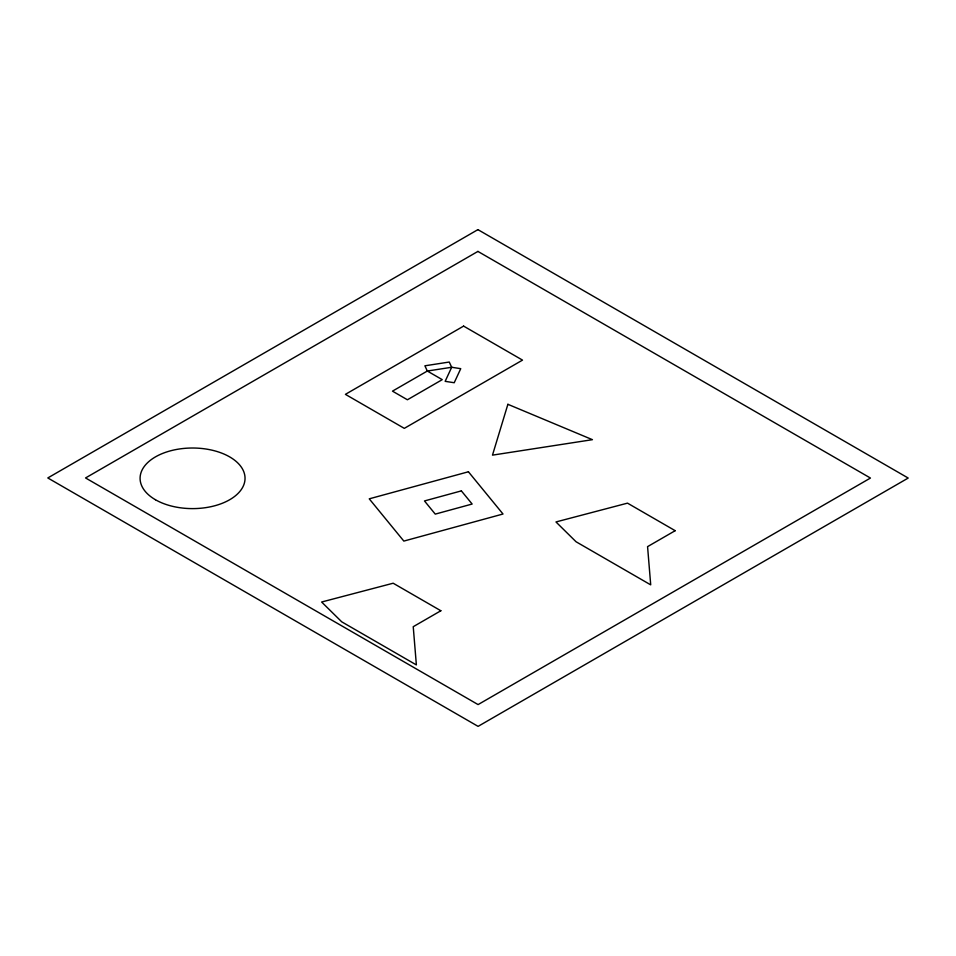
<?xml version="1.0" encoding="UTF-8"?>
<svg xmlns="http://www.w3.org/2000/svg" width="956" height="956" viewBox="0 0 956 956"><rect width="100%" height="100%" fill="white"/><g stroke="black" fill="none" stroke-linecap="round" stroke-linejoin="round"><path stroke-width="1.43" d="M507.887 404.304L492.483 455.14L592.433 439.676L507.887 404.304M451.686 367.271L445.149 381.336L454.22 382.735L460.744 368.669L451.686 367.271L427.32 371.036L392.474 391.147L407.411 399.775L442.246 379.651L427.32 371.036L424.894 365.801L449.248 362.037L451.686 367.271M477.916 229.631L47.8 477.952L478.084 726.369L908.2 478.048L477.916 229.631M477.916 251.416L85.55 477.952L478.084 704.584L870.45 478.048L477.916 251.416M463.612 326.104L345.403 394.35L404.304 428.36L522.514 360.113L463.612 326.104M440.859 610.753L413.231 626.706L416.374 664.922L341.722 621.818L321.622 602.017L393.167 583.22L440.859 610.753M675.187 530.688L647.571 546.641L650.713 584.857L576.05 541.753L555.962 521.952L627.495 503.143L675.187 530.688M468.416 471.774L369.243 498.829L403.838 541.084L503.011 514.017L468.416 471.774M461.366 490.882L424.476 500.944L435.255 514.113L472.145 504.039L461.366 490.882M155.446 499.737A52.484 30.305 0 0 0 243.254 486.15A52.484 30.305 0 0 0 178.975 449.045A52.484 30.305 0 0 0 155.446 499.737"/></g></svg>
